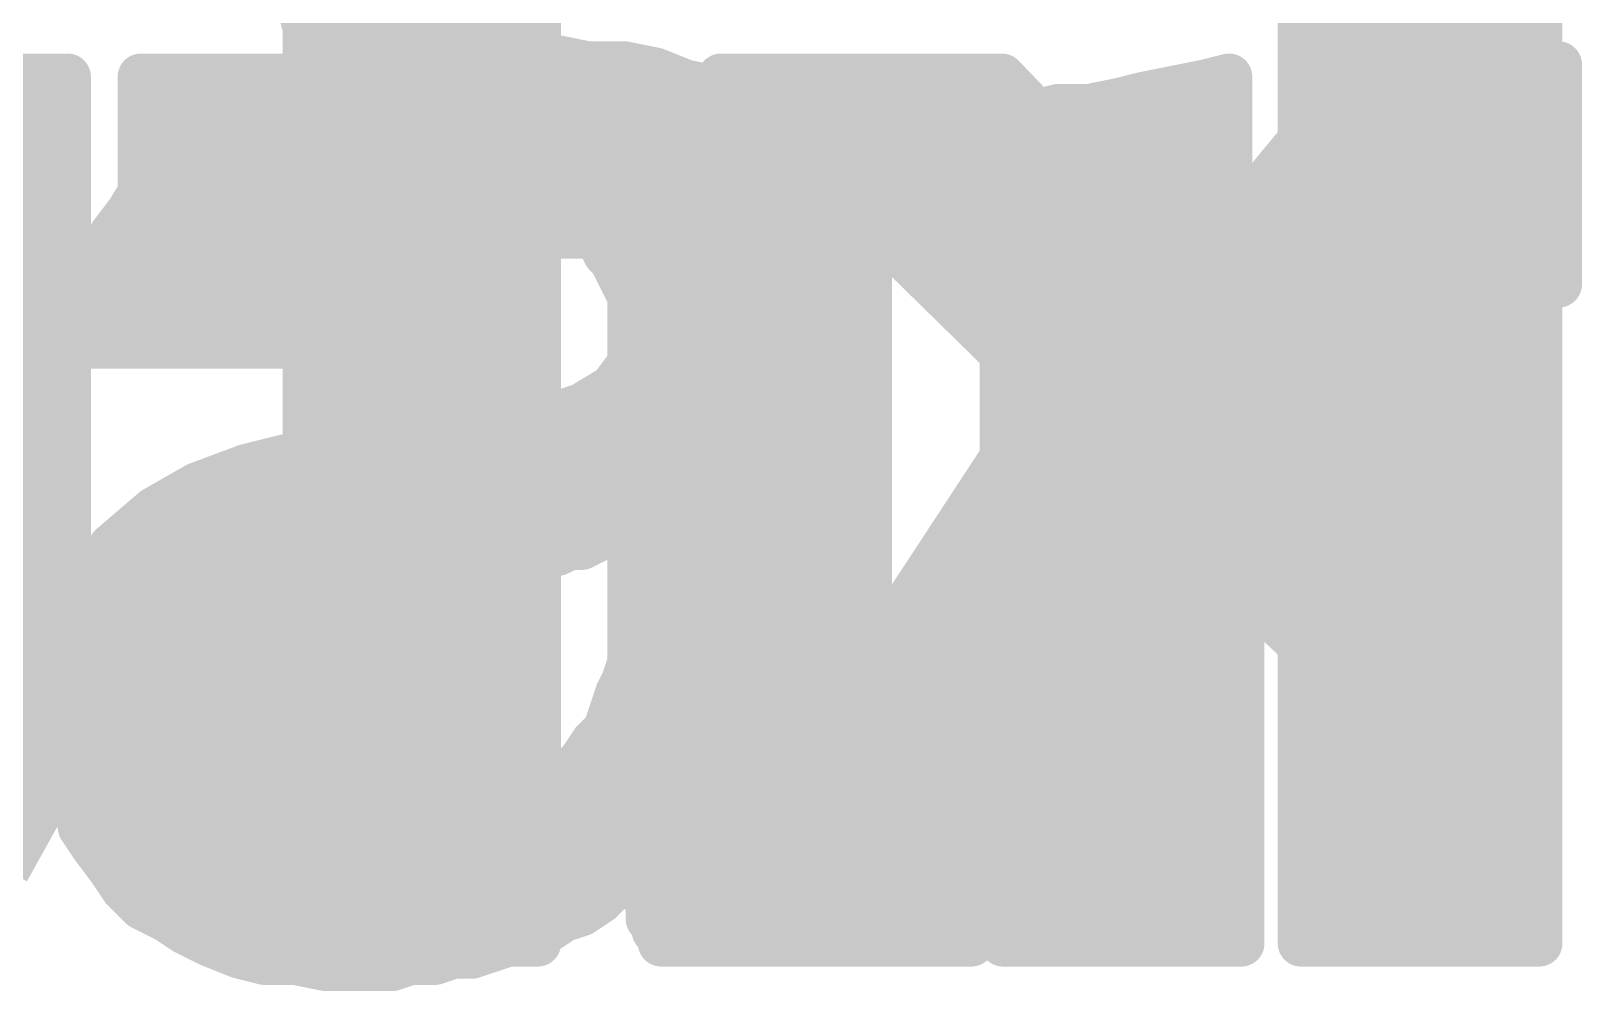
# Model space of a CAD drawing. Extents: x -29 to 78, y -12 to 55.
# Drawn here: x 15.219 to 17.759, y 17.118 to 18.691 of the extents above; entities that cross this region are included whole.
import ezdxf

# ---------------------------------------------------------------- set-up
doc = ezdxf.new("R2010")
doc.units = 0
doc.layers.add('21', color=41, linetype='CONTINUOUS')
doc.layers.add('22', color=40, linetype='CONTINUOUS')

msp = doc.modelspace()

# ---------------------------------------------------------------- linework, layer by layer
at = {"layer": '21', "const_width": 0.0762}
for points in [[(15.741, 18.626), (15.801, 18.636)], [(15.801, 18.636), (15.851, 18.646)], [(15.851, 18.646), (16.081, 18.646)], [(16.081, 18.646), (16.131, 18.636)], [(16.131, 18.636), (16.191, 18.636)], [(16.191, 18.636), (16.241, 18.626)], [(17.491, 18.626), (17.561, 18.646)], [(17.561, 18.646), (17.701, 18.646)], [(17.701, 18.646), (17.711, 18.636)], [(17.711, 18.636), (17.721, 18.636)], [(17.721, 18.636), (17.721, 18.276)], [(15.681, 18.606), (15.741, 18.626)], [(16.241, 18.626), (16.291, 18.606)], [(17.141, 18.606), (17.181, 18.616)], [(17.181, 18.616), (17.181, 18.346)], [(17.431, 18.606), (17.491, 18.626)], [(15.581, 18.576), (15.631, 18.596)], [(15.623, 18.5928), (16.349, 18.5928)], [(15.631, 18.596), (15.681, 18.606)], [(16.291, 18.606), (16.341, 18.596)], [(16.341, 18.596), (16.391, 18.576)], [(17.001, 18.576), (17.041, 18.586)], [(17.041, 18.586), (17.141, 18.606)], [(17.075, 18.5928), (17.181, 18.5928)], [(17.361, 18.566), (17.431, 18.606)], [(17.4079, 18.5928), (17.721, 18.5928)], [(15.481, 18.516), (15.581, 18.576)], [(16.391, 18.576), (16.511, 18.486)], [(16.811, 18.546), (16.861, 18.556)], [(16.861, 18.556), (16.901, 18.566)], [(16.901, 18.566), (16.951, 18.566)], [(16.951, 18.566), (17.001, 18.576)], [(17.311, 18.526), (17.361, 18.566)], [(16.811, 17.196), (16.811, 18.546)], [(15.441, 18.486), (15.481, 18.516)], [(15.482, 18.5166), (16.4702, 18.5166)], [(16.811, 18.5166), (17.181, 18.5166)], [(17.261, 18.466), (17.311, 18.526)], [(17.3032, 18.5166), (17.721, 18.5166)], [(15.411, 18.446), (15.441, 18.486)], [(16.511, 18.486), (16.541, 18.446)], [(17.221, 18.416), (17.261, 18.466)], [(15.381, 18.396), (15.411, 18.446)], [(15.4076, 18.4404), (16.5438, 18.4404)], [(16.541, 18.446), (16.561, 18.406)], [(16.811, 18.4404), (17.181, 18.4404)], [(17.2405, 18.4404), (17.721, 18.4404)], [(16.561, 18.406), (16.581, 18.356)], [(17.181, 18.346), (17.221, 18.416)], [(15.351, 18.356), (15.381, 18.396)], [(15.871, 18.386), (15.771, 18.336)], [(16.051, 18.386), (15.871, 18.386)], [(16.071, 18.376), (16.051, 18.386)], [(15.331, 18.296), (15.351, 18.356)], [(15.3572, 18.3642), (15.8274, 18.3642)], [(16.091, 18.376), (16.071, 18.376)], [(16.151, 18.346), (16.091, 18.376)], [(16.1146, 18.3642), (16.5777, 18.3642)], [(16.581, 18.356), (16.591, 18.306)], [(16.811, 18.3642), (17.181, 18.3642)], [(17.1914, 18.3642), (17.721, 18.3642)], [(15.771, 18.336), (15.731, 18.296)], [(16.161, 18.326), (16.151, 18.346)], [(16.171, 18.316), (16.161, 18.326)], [(16.201, 18.256), (16.171, 18.316)], [(16.591, 18.306), (16.591, 17.436)], [(15.311, 18.176), (15.331, 18.296)], [(15.3297, 18.288), (15.727, 18.288)], [(15.731, 18.296), (15.721, 18.276)], [(16.185, 18.288), (16.591, 18.288)], [(16.811, 18.288), (17.721, 18.288)], [(17.581, 18.286), (17.481, 18.276)], [(17.691, 18.286), (17.581, 18.286)], [(17.711, 18.276), (17.691, 18.286)], [(15.721, 18.276), (15.711, 18.246)], [(16.201, 18.146), (16.201, 18.256)], [(17.401, 18.256), (17.331, 18.216)], [(17.481, 18.276), (17.401, 18.256)], [(17.721, 18.276), (17.711, 18.276)], [(15.711, 18.246), (15.701, 18.226)], [(15.701, 18.226), (15.701, 18.176)], [(15.317, 18.2118), (15.701, 18.2118)], [(16.201, 18.2118), (16.591, 18.2118)], [(16.811, 18.2118), (17.3275, 18.2118)], [(17.331, 18.216), (17.281, 18.156)], [(15.701, 18.176), (15.311, 18.176)], [(17.281, 18.156), (17.241, 18.086)], [(16.171, 18.106), (16.201, 18.146)], [(16.1932, 18.1356), (16.591, 18.1356)], [(16.811, 18.1356), (17.2693, 18.1356)], [(16.121, 18.076), (16.171, 18.106)], [(16.061, 18.056), (16.121, 18.076)], [(17.241, 18.086), (17.221, 18.016)], [(15.991, 18.036), (16.061, 18.056)], [(16.0712, 18.0594), (16.591, 18.0594)], [(16.811, 18.0594), (17.2334, 18.0594)], [(15.741, 18.006), (15.921, 18.026)], [(15.921, 18.026), (15.991, 18.036)], [(15.991, 18.036), (16.041, 17.836)], [(16.041, 17.836), (15.991, 18.036)], [(15.651, 17.996), (15.741, 18.006)], [(15.821, 17.796), (15.741, 18.006)], [(15.741, 18.006), (15.821, 17.796)], [(17.221, 18.016), (17.201, 17.926)], [(15.491, 17.946), (15.571, 17.976)], [(15.571, 17.976), (15.651, 17.996)], [(15.5998, 17.9832), (15.7497, 17.9832)], [(15.7497, 17.9832), (16.0042, 17.9832)], [(16.0042, 17.9832), (16.591, 17.9832)], [(16.811, 17.9832), (17.2137, 17.9832)], [(15.421, 17.906), (15.491, 17.946)], [(17.201, 17.926), (17.201, 17.196)], [(15.351, 17.846), (15.421, 17.906)], [(15.4228, 17.907), (15.7787, 17.907)], [(15.7787, 17.907), (16.0233, 17.907)], [(16.0233, 17.907), (16.591, 17.907)], [(16.811, 17.907), (17.201, 17.907)], [(16.201, 17.886), (16.181, 17.866)], [(16.201, 17.656), (16.201, 17.886)], [(15.311, 17.776), (15.351, 17.846)], [(16.101, 17.846), (16.081, 17.836)], [(16.121, 17.846), (16.101, 17.846)], [(16.161, 17.866), (16.121, 17.846)], [(16.181, 17.866), (16.161, 17.866)], [(15.3423, 17.8308), (15.8077, 17.8308)], [(15.8077, 17.8308), (16.0306, 17.8308)], [(16.001, 17.826), (15.971, 17.816)], [(16.021, 17.826), (16.001, 17.826)], [(16.041, 17.836), (16.021, 17.826)], [(16.081, 17.836), (16.041, 17.836)], [(16.201, 17.8308), (16.591, 17.8308)], [(16.811, 17.8308), (17.201, 17.8308)], [(15.821, 17.796), (15.791, 17.786)], [(15.841, 17.796), (15.821, 17.796)], [(15.861, 17.806), (15.841, 17.796)], [(15.901, 17.806), (15.861, 17.806)], [(15.931, 17.816), (15.901, 17.806)], [(15.971, 17.816), (15.931, 17.816)], [(15.281, 17.686), (15.311, 17.776)], [(15.771, 17.776), (15.761, 17.766)], [(15.791, 17.786), (15.771, 17.776)], [(15.3039, 17.7546), (15.7382, 17.7546)], [(15.721, 17.746), (15.711, 17.736)], [(15.761, 17.766), (15.721, 17.746)], [(16.201, 17.7546), (16.591, 17.7546)], [(16.811, 17.7546), (17.201, 17.7546)], [(15.691, 17.726), (15.661, 17.666)], [(15.711, 17.736), (15.691, 17.726)], [(15.261, 17.576), (15.281, 17.686)], [(15.2796, 17.6784), (15.6672, 17.6784)], [(16.201, 17.6784), (16.591, 17.6784)], [(16.811, 17.6784), (17.201, 17.6784)], [(15.661, 17.646), (15.651, 17.626)], [(15.661, 17.666), (15.661, 17.646)], [(16.191, 17.626), (16.201, 17.656)], [(15.651, 17.626), (15.651, 17.576)], [(16.181, 17.606), (16.191, 17.626)], [(15.2658, 17.6022), (15.651, 17.6022)], [(16.161, 17.546), (16.181, 17.606)], [(16.1797, 17.6022), (16.591, 17.6022)], [(16.811, 17.6022), (17.201, 17.6022)], [(15.271, 17.526), (15.261, 17.576)], [(15.651, 17.576), (15.661, 17.546)], [(15.661, 17.546), (15.661, 17.526)], [(16.141, 17.526), (16.161, 17.546)], [(15.271, 17.476), (15.271, 17.526)], [(15.271, 17.526), (15.661, 17.526)], [(15.661, 17.526), (15.671, 17.506)], [(16.121, 17.496), (16.141, 17.526)], [(16.141, 17.526), (16.591, 17.526)], [(16.811, 17.526), (17.201, 17.526)], [(15.671, 17.506), (15.681, 17.496)], [(15.681, 17.496), (15.691, 17.476)], [(16.101, 17.476), (16.121, 17.496)], [(15.291, 17.436), (15.271, 17.476)], [(15.691, 17.476), (15.711, 17.466)], [(15.711, 17.466), (15.721, 17.456)], [(16.071, 17.456), (16.101, 17.476)], [(15.2841, 17.4498), (15.7334, 17.4498)], [(15.721, 17.456), (15.761, 17.436)], [(15.991, 17.426), (16.031, 17.446)], [(16.031, 17.446), (16.071, 17.456)], [(16.0462, 17.4498), (16.591, 17.4498)], [(16.811, 17.4498), (17.201, 17.4498)], [(15.301, 17.386), (15.291, 17.436)], [(15.761, 17.436), (15.781, 17.436)], [(15.781, 17.436), (15.801, 17.426)], [(15.801, 17.426), (15.821, 17.426)], [(15.821, 17.426), (15.841, 17.416)], [(15.841, 17.416), (15.891, 17.416)], [(15.891, 17.416), (15.941, 17.426)], [(15.941, 17.426), (15.991, 17.426)], [(16.591, 17.436), (16.601, 17.416)], [(16.601, 17.416), (16.601, 17.326)], [(15.321, 17.356), (15.301, 17.386)], [(15.3093, 17.3736), (16.601, 17.3736)], [(16.811, 17.3736), (17.201, 17.3736)], [(15.351, 17.316), (15.321, 17.356)], [(15.371, 17.286), (15.351, 17.316)], [(16.221, 17.336), (16.201, 17.306)], [(16.221, 17.276), (16.221, 17.336)], [(16.601, 17.326), (16.611, 17.306)], [(15.3634, 17.2974), (16.1881, 17.2974)], [(15.401, 17.256), (15.371, 17.286)], [(16.171, 17.286), (16.151, 17.266)], [(16.201, 17.306), (16.171, 17.286)], [(16.221, 17.2974), (16.611, 17.2974)], [(16.611, 17.306), (16.611, 17.286)], [(16.611, 17.286), (16.621, 17.266)], [(16.811, 17.2974), (17.201, 17.2974)], [(16.151, 17.266), (16.121, 17.246)], [(16.231, 17.266), (16.221, 17.276)], [(16.231, 17.236), (16.231, 17.266)], [(16.621, 17.266), (16.621, 17.236)], [(15.441, 17.236), (15.401, 17.256)], [(15.471, 17.216), (15.441, 17.236)], [(16.091, 17.236), (16.061, 17.216)], [(16.121, 17.246), (16.091, 17.236)], [(16.241, 17.226), (16.231, 17.236)], [(16.621, 17.236), (16.631, 17.216)], [(15.4632, 17.2212), (16.0688, 17.2212)], [(15.511, 17.196), (15.471, 17.216)], [(16.061, 17.216), (15.941, 17.176)], [(16.241, 17.216), (16.241, 17.226)], [(16.241, 17.2212), (16.6284, 17.2212)], [(16.251, 17.206), (16.241, 17.216)], [(16.631, 17.216), (16.641, 17.206)], [(16.811, 17.2212), (17.201, 17.2212)], [(15.561, 17.176), (15.511, 17.196)], [(16.251, 17.196), (16.251, 17.206)], [(16.641, 17.196), (16.251, 17.196)], [(16.641, 17.206), (16.641, 17.196)], [(17.201, 17.196), (16.811, 17.196)], [(15.601, 17.166), (15.561, 17.176)], [(15.651, 17.166), (15.601, 17.166)], [(15.701, 17.156), (15.651, 17.166)], [(15.841, 17.166), (15.811, 17.156)], [(15.881, 17.166), (15.841, 17.166)], [(15.911, 17.176), (15.881, 17.166)], [(15.941, 17.176), (15.911, 17.176)], [(15.811, 17.156), (15.701, 17.156)]]:
    msp.add_lwpolyline(points, dxfattribs=at)
at = {"layer": '21', "const_width": 0.0381}
for points in [[(15.7973, 18.6547, 1), (15.8047, 18.6173)], [(15.8041, 18.6172, 1), (15.7979, 18.6548)], [(15.851, 18.6651, 1), (15.851, 18.627)], [(15.8547, 18.6273, 1), (15.8473, 18.6647)], [(16.0847, 18.6647, 1), (16.0773, 18.6273)], [(16.081, 18.627, 1), (16.081, 18.6651)], [(16.131, 18.655, 1), (16.131, 18.6169)], [(16.1273, 18.6173, 1), (16.1347, 18.6547)], [(16.1947, 18.6547, 1), (16.1873, 18.6173)], [(16.191, 18.6169, 1), (16.191, 18.655)], [(17.561, 18.6651, 1), (17.561, 18.627)], [(17.5662, 18.6277, 1), (17.5558, 18.6643)], [(17.7145, 18.6595, 1), (17.6875, 18.6325)], [(17.711, 18.655, 1), (17.711, 18.6169)], [(17.701, 18.627, 1), (17.701, 18.6651)], [(17.7401, 18.636, 1), (17.702, 18.636)], [(17.721, 18.6169, 1), (17.721, 18.655)], [(15.7379, 18.6448, 1), (15.7441, 18.6072)], [(15.747, 18.6079, 1), (15.735, 18.6441)], [(16.2481, 18.6437, 1), (16.2339, 18.6083)], [(16.2373, 18.6073, 1), (16.2447, 18.6447)], [(17.2001, 18.616, 1), (17.162, 18.616)], [(17.1856, 18.5975, 1), (17.1764, 18.6345)], [(17.4858, 18.6443, 1), (17.4962, 18.6077)], [(17.497, 18.6079, 1), (17.485, 18.6441)], [(17.6975, 18.6225, 1), (17.7245, 18.6495)], [(15.623, 18.6119, 1), (15.623, 18.5738)], [(15.6273, 18.6147, 1), (15.6347, 18.5773)], [(15.6381, 18.5783, 1), (15.6239, 18.6137)], [(15.675, 18.6241, 1), (15.687, 18.5879)], [(15.6847, 18.5873, 1), (15.6773, 18.6247)], [(16.2947, 18.6247, 1), (16.2873, 18.5873)], [(16.2839, 18.5883, 1), (16.2981, 18.6237)], [(16.3481, 18.6137, 1), (16.3339, 18.5783)], [(16.3373, 18.5773, 1), (16.3447, 18.6147)], [(16.349, 18.5738, 1), (16.349, 18.6119)], [(17.0373, 18.6047, 1), (17.0447, 18.5673)], [(17.0456, 18.5675, 1), (17.0364, 18.6045)], [(17.075, 18.6119, 1), (17.075, 18.5738)], [(17.1364, 18.6245, 1), (17.1456, 18.5875)], [(17.1447, 18.5873, 1), (17.1373, 18.6247)], [(17.181, 18.5738, 1), (17.181, 18.6119)], [(17.4079, 18.6119, 1), (17.4079, 18.5738)], [(17.425, 18.6241, 1), (17.437, 18.5879)], [(17.4405, 18.5895, 1), (17.4215, 18.6225)], [(17.721, 18.5738, 1), (17.721, 18.6119)], [(15.5739, 18.5937, 1), (15.5881, 18.5583)], [(15.5908, 18.5597, 1), (15.5712, 18.5923)], [(16.4024, 18.5912, 1), (16.3796, 18.5608)], [(16.3839, 18.5583, 1), (16.3981, 18.5937)], [(16.8647, 18.5373, 1), (16.8573, 18.5747)], [(16.901, 18.5851, 1), (16.901, 18.547)], [(16.9056, 18.5475, 1), (16.8964, 18.5845)], [(16.9473, 18.5847, 1), (16.9547, 18.5473)], [(16.951, 18.547, 1), (16.951, 18.5851)], [(16.9964, 18.5945, 1), (17.0056, 18.5575)], [(17.0047, 18.5573, 1), (16.9973, 18.5947)], [(17.3515, 18.5825, 1), (17.3705, 18.5495)], [(17.3729, 18.5511, 1), (17.3491, 18.5809)], [(16.83, 18.546, 1), (16.7919, 18.546)], [(16.8073, 18.5647, 1), (16.8147, 18.5273)], [(16.8564, 18.5745, 1), (16.8656, 18.5375)], [(15.4712, 18.5323, 1), (15.4908, 18.4997)], [(15.482, 18.5357, 1), (15.482, 18.4976)], [(15.4924, 18.5008, 1), (15.4696, 18.5312)], [(16.4702, 18.4976, 1), (16.4702, 18.5357)], [(16.811, 18.5357, 1), (16.811, 18.4976)], [(17.181, 18.4976, 1), (17.181, 18.5357)], [(17.3032, 18.5357, 1), (17.3032, 18.4976)], [(17.2991, 18.5409, 1), (17.3229, 18.5111)], [(17.3256, 18.5138, 1), (17.2964, 18.5382)], [(17.721, 18.4976, 1), (17.721, 18.5357)], [(15.4296, 18.5012, 1), (15.4524, 18.4708)], [(15.4562, 18.4746, 1), (15.4258, 18.4974)], [(16.5262, 18.4974, 1), (16.4958, 18.4746)], [(16.4996, 18.4708, 1), (16.5224, 18.5012)], [(17.2464, 18.4782, 1), (17.2756, 18.4538)], [(17.2759, 18.4541, 1), (17.2461, 18.4779)], [(15.4076, 18.4595, 1), (15.4076, 18.4214)], [(15.3958, 18.4574, 1), (15.4262, 18.4346)], [(15.4273, 18.4362, 1), (15.3947, 18.4558)], [(16.558, 18.4545, 1), (16.524, 18.4375)], [(16.5258, 18.4346, 1), (16.5562, 18.4574)], [(16.5438, 18.4214, 1), (16.5438, 18.4595)], [(16.811, 18.4595, 1), (16.811, 18.4214)], [(17.181, 18.4214, 1), (17.181, 18.4595)], [(17.2405, 18.4595, 1), (17.2405, 18.4214)], [(17.721, 18.4214, 1), (17.721, 18.4595)], [(16.5787, 18.4131, 1), (16.5433, 18.3989)], [(17.2061, 18.4279, 1), (17.2359, 18.4041)], [(17.2375, 18.4065, 1), (17.2045, 18.4255)], [(15.3647, 18.4058, 1), (15.3973, 18.3862)], [(15.3962, 18.3846, 1), (15.3658, 18.4074)], [(15.871, 18.405, 1), (15.871, 18.3669)], [(15.8795, 18.369, 1), (15.8625, 18.403)], [(16.0595, 18.403, 1), (16.0425, 18.369)], [(16.051, 18.3669, 1), (16.051, 18.405)], [(16.544, 18.3975, 1), (16.578, 18.4145)], [(15.3691, 18.35, 1), (15.3329, 18.362)], [(15.3572, 18.3833, 1), (15.3572, 18.3452)], [(15.8274, 18.3452, 1), (15.8274, 18.3833)], [(16.071, 18.3951, 1), (16.071, 18.357)], [(16.0625, 18.359, 1), (16.0795, 18.393)], [(16.0995, 18.393, 1), (16.0825, 18.359)], [(16.091, 18.357, 1), (16.091, 18.3951)], [(16.1146, 18.3833, 1), (16.1146, 18.3452)], [(16.5997, 18.3597, 1), (16.5623, 18.3523)], [(16.5777, 18.3452, 1), (16.5777, 18.3833)], [(16.811, 18.3833, 1), (16.811, 18.3452)], [(17.1914, 18.3833, 1), (17.1914, 18.3452)], [(17.181, 18.3452, 1), (17.181, 18.3833)], [(17.721, 18.3452, 1), (17.721, 18.3833)], [(15.3358, 18.3674, 1), (15.3662, 18.3446)], [(15.7625, 18.353, 1), (15.7795, 18.319)], [(15.7845, 18.3225, 1), (15.7575, 18.3495)], [(16.168, 18.3545, 1), (16.134, 18.3375)], [(16.1425, 18.329, 1), (16.1595, 18.363)], [(16.5633, 18.3489, 1), (16.5987, 18.3631)], [(17.1645, 18.3555, 1), (17.1975, 18.3365)], [(16.1745, 18.3395, 1), (16.1475, 18.3125)], [(16.144, 18.3175, 1), (16.178, 18.3345)], [(16.188, 18.3245, 1), (16.154, 18.3075)], [(16.1575, 18.3025, 1), (16.1845, 18.3295)], [(16.6101, 18.306, 1), (16.572, 18.306)], [(17.162, 18.346, 1), (17.2001, 18.346)], [(15.3297, 18.3071, 1), (15.3297, 18.269)], [(15.3129, 18.302, 1), (15.3491, 18.29)], [(15.3498, 18.2929, 1), (15.3122, 18.2991)], [(15.7175, 18.3095, 1), (15.7445, 18.2825)], [(15.748, 18.2875, 1), (15.714, 18.3045)], [(15.727, 18.269, 1), (15.727, 18.3071)], [(16.185, 18.3071, 1), (16.185, 18.269)], [(16.5723, 18.3023, 1), (16.6097, 18.3097)], [(16.591, 18.269, 1), (16.591, 18.3071)], [(16.811, 18.3071, 1), (16.811, 18.269)], [(17.581, 18.3051, 1), (17.581, 18.267)], [(17.5829, 18.267, 1), (17.5791, 18.305)], [(17.6995, 18.303, 1), (17.6825, 18.269)], [(17.691, 18.267, 1), (17.691, 18.3051)], [(17.721, 18.269, 1), (17.721, 18.3071)], [(15.704, 18.2845, 1), (15.738, 18.2675)], [(15.7391, 18.27, 1), (15.7029, 18.282)], [(16.2201, 18.256, 1), (16.182, 18.256)], [(17.3964, 18.2745, 1), (17.4056, 18.2375)], [(17.4105, 18.2395, 1), (17.3915, 18.2725)], [(17.4791, 18.295, 1), (17.4829, 18.257)], [(17.4856, 18.2575, 1), (17.4764, 18.2945)], [(17.711, 18.295, 1), (17.711, 18.2569)], [(17.702, 18.276, 1), (17.7401, 18.276)], [(17.7025, 18.259, 1), (17.7195, 18.293)], [(17.721, 18.2569, 1), (17.721, 18.295)], [(15.7201, 18.226, 1), (15.682, 18.226)], [(15.6929, 18.252, 1), (15.7291, 18.24)], [(15.728, 18.2375, 1), (15.694, 18.2545)], [(16.184, 18.2475, 1), (16.218, 18.2645)], [(15.317, 18.2309, 1), (15.317, 18.1928)], [(15.684, 18.2345, 1), (15.718, 18.2175)], [(15.701, 18.1928, 1), (15.701, 18.2309)], [(16.201, 18.2309, 1), (16.201, 18.1928)], [(16.591, 18.1928, 1), (16.591, 18.2309)], [(16.811, 18.2309, 1), (16.811, 18.1928)], [(17.3215, 18.2325, 1), (17.3405, 18.1995)], [(17.3456, 18.2038, 1), (17.3164, 18.2282)], [(17.3275, 18.1928, 1), (17.3275, 18.2309)], [(15.311, 18.1951, 1), (15.311, 18.157)], [(15.701, 18.157, 1), (15.701, 18.1951)], [(15.2922, 18.1791, 1), (15.3298, 18.1729)], [(15.682, 18.176, 1), (15.7201, 18.176)], [(17.2975, 18.1465, 1), (17.2645, 18.1655)], [(16.1932, 18.1547, 1), (16.1932, 18.1166)], [(16.182, 18.146, 1), (16.2201, 18.146)], [(16.2162, 18.1346, 1), (16.1858, 18.1574)], [(16.591, 18.1166, 1), (16.591, 18.1547)], [(16.811, 18.1547, 1), (16.811, 18.1166)], [(17.2664, 18.1682, 1), (17.2956, 18.1438)], [(17.2693, 18.1166, 1), (17.2693, 18.1547)], [(16.1808, 18.0897, 1), (16.1612, 18.1223)], [(16.1112, 18.0923, 1), (16.1308, 18.0597)], [(16.127, 18.0579, 1), (16.115, 18.0941)], [(16.1558, 18.1174, 1), (16.1862, 18.0946)], [(17.2245, 18.0955, 1), (17.2575, 18.0765)], [(17.2593, 18.0808, 1), (17.2227, 18.0912)], [(16.055, 18.0741, 1), (16.067, 18.0379)], [(16.0712, 18.0785, 1), (16.0712, 18.0404)], [(16.0662, 18.0377, 1), (16.0558, 18.0743)], [(16.591, 18.0404, 1), (16.591, 18.0785)], [(16.811, 18.0785, 1), (16.811, 18.0404)], [(17.2334, 18.0404, 1), (17.2334, 18.0785)], [(15.9183, 18.0449, 1), (15.9237, 18.0071)], [(15.9231, 18.0071, 1), (15.9189, 18.0449)], [(16.0095, 18.0406, 1), (15.9725, 18.0314)], [(16.0095, 18.0406, 1), (15.9725, 18.0314)], [(15.9858, 18.0543, 1), (15.9962, 18.0177)], [(15.9937, 18.0171, 1), (15.9883, 18.0549)], [(15.7588, 18.0128, 1), (15.7232, 17.9992)], [(15.7588, 18.0128, 1), (15.7232, 17.9992)], [(15.7389, 18.0249, 1), (15.7431, 17.9871)], [(15.7431, 17.9871, 1), (15.7389, 18.0249)], [(17.2027, 18.0212, 1), (17.2393, 18.0108)], [(17.2396, 18.0119, 1), (17.2024, 18.0201)], [(15.5664, 17.9945, 1), (15.5756, 17.9575)], [(15.5777, 17.9582, 1), (15.5643, 17.9938)], [(15.5998, 18.0023, 1), (15.5998, 17.9642)], [(15.6489, 18.0149, 1), (15.6531, 17.9771)], [(15.6556, 17.9775, 1), (15.6464, 18.0145)], [(15.7497, 18.0023, 1), (15.7497, 17.9642)], [(15.7497, 17.9642, 1), (15.7497, 18.0023)], [(16.0042, 18.0023, 1), (16.0042, 17.9642)], [(16.0042, 17.9642, 1), (16.0042, 18.0023)], [(16.591, 17.9642, 1), (16.591, 18.0023)], [(16.811, 18.0023, 1), (16.811, 17.9642)], [(17.2137, 17.9642, 1), (17.2137, 18.0023)], [(15.4843, 17.9638, 1), (15.4977, 17.9282)], [(15.5005, 17.9295, 1), (15.4815, 17.9625)], [(17.2201, 17.926, 1), (17.182, 17.926)], [(15.4115, 17.9225, 1), (15.4305, 17.8895)], [(15.4228, 17.9261, 1), (15.4228, 17.888)], [(15.4334, 17.8915, 1), (15.4086, 17.9205)], [(15.7787, 17.9261, 1), (15.7787, 17.888)], [(15.7787, 17.888, 1), (15.7787, 17.9261)], [(16.0233, 17.9261, 1), (16.0233, 17.888)], [(16.0233, 17.888, 1), (16.0233, 17.9261)], [(16.591, 17.888, 1), (16.591, 17.9261)], [(16.811, 17.9261, 1), (16.811, 17.888)], [(17.1824, 17.9301, 1), (17.2196, 17.9219)], [(17.201, 17.888, 1), (17.201, 17.9261)], [(16.2201, 17.886, 1), (16.182, 17.886)], [(16.2145, 17.8725, 1), (16.1875, 17.8995)], [(15.3675, 17.8365, 1), (15.3345, 17.8555)], [(16.101, 17.8651, 1), (16.101, 17.827)], [(16.1095, 17.829, 1), (16.0925, 17.863)], [(16.121, 17.827, 1), (16.121, 17.8651)], [(16.161, 17.885, 1), (16.161, 17.8469)], [(16.1695, 17.849, 1), (16.1525, 17.883)], [(16.1675, 17.8795, 1), (16.1945, 17.8525)], [(16.181, 17.8469, 1), (16.181, 17.885)], [(15.3423, 17.8498, 1), (15.3423, 17.8117)], [(15.3386, 17.8605, 1), (15.3634, 17.8315)], [(15.8077, 17.8498, 1), (15.8077, 17.8117)], [(15.8077, 17.8117, 1), (15.8077, 17.8498)], [(16.001, 17.8451, 1), (16.001, 17.807)], [(16.007, 17.8079, 1), (15.995, 17.8441)], [(16.0125, 17.843, 1), (16.0295, 17.809)], [(16.021, 17.807, 1), (16.021, 17.8451)], [(16.041, 17.8551, 1), (16.041, 17.817)], [(16.0225, 17.8314, 1), (16.0595, 17.8406)], [(16.0225, 17.8314, 1), (16.0595, 17.8406)], [(16.0306, 17.8117, 1), (16.0306, 17.8498)], [(16.0495, 17.819, 1), (16.0325, 17.853)], [(16.0725, 17.853, 1), (16.0895, 17.819)], [(16.081, 17.817, 1), (16.081, 17.8551)], [(16.1125, 17.863, 1), (16.1295, 17.829)], [(16.201, 17.8498, 1), (16.201, 17.8117)], [(16.591, 17.8117, 1), (16.591, 17.8498)], [(16.811, 17.8498, 1), (16.811, 17.8117)], [(17.201, 17.8117, 1), (17.201, 17.8498)], [(15.821, 17.815, 1), (15.821, 17.7769)], [(15.827, 17.7779, 1), (15.815, 17.8141)], [(15.8325, 17.813, 1), (15.8495, 17.779)], [(15.841, 17.7769, 1), (15.841, 17.815)], [(15.861, 17.8251, 1), (15.861, 17.787)], [(15.8695, 17.789, 1), (15.8525, 17.823)], [(15.895, 17.8241, 1), (15.907, 17.7879)], [(15.901, 17.787, 1), (15.901, 17.8251)], [(15.931, 17.8351, 1), (15.931, 17.797)], [(15.937, 17.7979, 1), (15.925, 17.8341)], [(15.965, 17.8341, 1), (15.977, 17.7979)], [(15.971, 17.797, 1), (15.971, 17.8351)], [(15.3291, 17.77, 1), (15.2929, 17.782)], [(15.7625, 17.793, 1), (15.7795, 17.759)], [(15.7845, 17.7625, 1), (15.7575, 17.7895)], [(15.785, 17.8041, 1), (15.797, 17.7679)], [(15.7995, 17.769, 1), (15.7825, 17.803)], [(15.8032, 17.7892, 1), (15.8388, 17.8028)], [(15.8032, 17.7892, 1), (15.8388, 17.8028)], [(15.3039, 17.7736, 1), (15.3039, 17.7355)], [(15.2945, 17.7855, 1), (15.3275, 17.7665)], [(15.7125, 17.763, 1), (15.7295, 17.729)], [(15.7345, 17.7325, 1), (15.7075, 17.7595)], [(15.7382, 17.7355, 1), (15.7382, 17.7736)], [(15.7475, 17.7795, 1), (15.7745, 17.7525)], [(15.7695, 17.749, 1), (15.7525, 17.783)], [(16.201, 17.7736, 1), (16.201, 17.7355)], [(16.591, 17.7355, 1), (16.591, 17.7736)], [(16.811, 17.7736, 1), (16.811, 17.7355)], [(17.201, 17.7355, 1), (17.201, 17.7736)], [(15.6825, 17.743, 1), (15.6995, 17.709)], [(15.708, 17.7175, 1), (15.674, 17.7345)], [(15.6975, 17.7495, 1), (15.7245, 17.7225)], [(15.7195, 17.719, 1), (15.7025, 17.753)], [(15.2796, 17.6974, 1), (15.2796, 17.6593)], [(15.2629, 17.692, 1), (15.2991, 17.68)], [(15.2997, 17.6826, 1), (15.2623, 17.6894)], [(15.6672, 17.6593, 1), (15.6672, 17.6974)], [(16.201, 17.6974, 1), (16.201, 17.6593)], [(16.591, 17.6593, 1), (16.591, 17.6974)], [(16.811, 17.6974, 1), (16.811, 17.6593)], [(17.201, 17.6593, 1), (17.201, 17.6974)], [(15.6801, 17.666, 1), (15.642, 17.666)], [(15.644, 17.6745, 1), (15.678, 17.6575)], [(15.678, 17.6375, 1), (15.644, 17.6545)], [(16.2191, 17.65, 1), (16.1829, 17.662)], [(15.6701, 17.626, 1), (15.632, 17.626)], [(15.642, 17.646, 1), (15.6801, 17.646)], [(16.208, 17.6175, 1), (16.174, 17.6345)], [(16.182, 17.656, 1), (16.2201, 17.656)], [(15.2658, 17.6212, 1), (15.2658, 17.5831)], [(15.634, 17.6345, 1), (15.668, 17.6175)], [(15.651, 17.5831, 1), (15.651, 17.6212)], [(16.1797, 17.6212, 1), (16.1797, 17.5831)], [(16.164, 17.6145, 1), (16.198, 17.5975)], [(16.1991, 17.6, 1), (16.1629, 17.612)], [(16.1729, 17.632, 1), (16.2091, 17.62)], [(16.591, 17.5831, 1), (16.591, 17.6212)], [(16.811, 17.6212, 1), (16.811, 17.5831)], [(17.201, 17.5831, 1), (17.201, 17.6212)], [(15.2797, 17.5797, 1), (15.2423, 17.5723)], [(15.6691, 17.582, 1), (15.6329, 17.57)], [(15.2423, 17.5794, 1), (15.2797, 17.5726)], [(15.632, 17.576, 1), (15.6701, 17.576)], [(15.6801, 17.546, 1), (15.642, 17.546)], [(16.1745, 17.5325, 1), (16.1475, 17.5595)], [(15.271, 17.545, 1), (15.271, 17.5069)], [(15.2901, 17.526, 1), (15.252, 17.526)], [(15.678, 17.5345, 1), (15.644, 17.5175)], [(15.6429, 17.54, 1), (15.6791, 17.552)], [(15.661, 17.5069, 1), (15.661, 17.545)], [(16.141, 17.545, 1), (16.141, 17.5069)], [(16.1275, 17.5395, 1), (16.1545, 17.5125)], [(16.1569, 17.5154, 1), (16.1251, 17.5366)], [(16.1429, 17.552, 1), (16.1791, 17.54)], [(16.591, 17.5069, 1), (16.591, 17.545)], [(16.811, 17.545, 1), (16.811, 17.5069)], [(17.201, 17.5069, 1), (17.201, 17.545)], [(15.2523, 17.5223, 1), (15.2897, 17.5297)], [(15.642, 17.526, 1), (15.6801, 17.526)], [(15.6845, 17.5195, 1), (15.6575, 17.4925)], [(15.654, 17.4975, 1), (15.688, 17.5145)], [(15.698, 17.5045, 1), (15.664, 17.4875)], [(15.6675, 17.4825, 1), (15.6945, 17.5095)], [(16.1345, 17.4825, 1), (16.1075, 17.5095)], [(15.288, 17.4845, 1), (15.254, 17.4675)], [(15.6995, 17.493, 1), (15.6825, 17.459)], [(15.674, 17.4675, 1), (15.708, 17.4845)], [(15.7245, 17.4795, 1), (15.6975, 17.4525)], [(15.7025, 17.449, 1), (15.7195, 17.483)], [(16.0875, 17.4895, 1), (16.1145, 17.4625)], [(16.1116, 17.4601, 1), (16.0904, 17.4919)], [(16.1051, 17.5066, 1), (16.1369, 17.4854)], [(15.252, 17.476, 1), (15.2901, 17.476)], [(15.2841, 17.4688, 1), (15.2841, 17.4307)], [(15.7295, 17.473, 1), (15.7125, 17.439)], [(15.7075, 17.4425, 1), (15.7345, 17.4695)], [(15.7334, 17.4307, 1), (15.7334, 17.4688)], [(16.0264, 17.4645, 1), (16.0356, 17.4275)], [(16.0395, 17.429, 1), (16.0225, 17.463)], [(16.0462, 17.4688, 1), (16.0462, 17.4307)], [(16.0604, 17.4719, 1), (16.0816, 17.4401)], [(16.0756, 17.4375, 1), (16.0664, 17.4745)], [(16.591, 17.4307, 1), (16.591, 17.4688)], [(16.811, 17.4688, 1), (16.811, 17.4307)], [(17.201, 17.4307, 1), (17.201, 17.4688)], [(15.3097, 17.4397, 1), (15.2723, 17.4323)], [(15.274, 17.4275, 1), (15.308, 17.4445)], [(15.761, 17.455, 1), (15.761, 17.4169)], [(15.7525, 17.419, 1), (15.7695, 17.453)], [(15.7895, 17.453, 1), (15.7725, 17.419)], [(15.781, 17.4169, 1), (15.781, 17.455)], [(15.801, 17.4451, 1), (15.801, 17.407)], [(15.7925, 17.409, 1), (15.8095, 17.443)], [(15.8295, 17.443, 1), (15.8125, 17.409)], [(15.821, 17.407, 1), (15.821, 17.4451)], [(15.841, 17.4351, 1), (15.841, 17.397)], [(15.8325, 17.399, 1), (15.8495, 17.433)], [(15.8873, 17.4347, 1), (15.8947, 17.3973)], [(15.891, 17.397, 1), (15.891, 17.4351)], [(15.941, 17.4451, 1), (15.941, 17.407)], [(15.9447, 17.4073, 1), (15.9373, 17.4447)], [(15.9825, 17.443, 1), (15.9995, 17.409)], [(15.991, 17.407, 1), (15.991, 17.4451)], [(16.608, 17.4445, 1), (16.574, 17.4275)], [(16.572, 17.436, 1), (16.6101, 17.436)], [(16.62, 17.416, 1), (16.5819, 17.416)], [(16.584, 17.4075, 1), (16.618, 17.4245)], [(15.3169, 17.3966, 1), (15.2851, 17.3754)], [(15.2823, 17.3823, 1), (15.3197, 17.3897)], [(15.3093, 17.3926, 1), (15.3093, 17.3545)], [(16.601, 17.3545, 1), (16.601, 17.3926)], [(16.811, 17.3926, 1), (16.811, 17.3545)], [(17.201, 17.3545, 1), (17.201, 17.3926)], [(15.3362, 17.3674, 1), (15.3058, 17.3446)], [(15.3051, 17.3454, 1), (15.3369, 17.3666)], [(15.3669, 17.3266, 1), (15.3351, 17.3054)], [(16.2401, 17.336, 1), (16.202, 17.336)], [(16.2369, 17.3254, 1), (16.2051, 17.3466)], [(16.618, 17.3345, 1), (16.584, 17.3175)], [(15.3358, 17.3046, 1), (15.3662, 17.3274)], [(15.3634, 17.3164, 1), (15.3634, 17.2783)], [(15.3845, 17.2995, 1), (15.3575, 17.2725)], [(16.1845, 17.2725, 1), (16.1575, 17.2995)], [(16.1851, 17.3166, 1), (16.2169, 17.2954)], [(16.1881, 17.2783, 1), (16.1881, 17.3164)], [(16.2116, 17.2901, 1), (16.1904, 17.3219)], [(16.221, 17.3164, 1), (16.221, 17.2783)], [(16.5819, 17.326, 1), (16.62, 17.326)], [(16.6301, 17.306, 1), (16.592, 17.306)], [(16.628, 17.2945, 1), (16.594, 17.2775)], [(16.594, 17.2975, 1), (16.628, 17.3145)], [(16.611, 17.2783, 1), (16.611, 17.3164)], [(16.811, 17.3164, 1), (16.811, 17.2783)], [(17.201, 17.2783, 1), (17.201, 17.3164)], [(15.3551, 17.2754, 1), (15.3869, 17.2966)], [(16.1375, 17.2795, 1), (16.1645, 17.2525)], [(16.1616, 17.2501, 1), (16.1404, 17.2819)], [(16.1604, 17.3019, 1), (16.1816, 17.2701)], [(16.2345, 17.2895, 1), (16.2075, 17.2625)], [(16.2501, 17.266, 1), (16.212, 17.266)], [(16.2175, 17.2525, 1), (16.2445, 17.2795)], [(16.592, 17.286, 1), (16.6301, 17.286)], [(16.6401, 17.266, 1), (16.602, 17.266)], [(15.4095, 17.273, 1), (15.3925, 17.239)], [(15.3875, 17.2425, 1), (15.4145, 17.2695)], [(15.4516, 17.2519, 1), (15.4304, 17.2201)], [(16.085, 17.2541, 1), (16.097, 17.2179)], [(16.1016, 17.2201, 1), (16.0804, 17.2519)], [(16.1104, 17.2619, 1), (16.1316, 17.2301)], [(16.127, 17.2279, 1), (16.115, 17.2641)], [(16.202, 17.276, 1), (16.2401, 17.276)], [(16.2445, 17.2495, 1), (16.2175, 17.2225)], [(16.638, 17.2445, 1), (16.604, 17.2275)], [(16.604, 17.2575, 1), (16.638, 17.2745)], [(15.4325, 17.219, 1), (15.4495, 17.253)], [(15.4632, 17.2402, 1), (15.4632, 17.2021)], [(15.4795, 17.233, 1), (15.4625, 17.199)], [(15.4604, 17.2001, 1), (15.4816, 17.2319)], [(16.0504, 17.2319, 1), (16.0716, 17.2001)], [(16.067, 17.1979, 1), (16.055, 17.2341)], [(16.0688, 17.2021, 1), (16.0688, 17.2402)], [(16.212, 17.236, 1), (16.2501, 17.236)], [(16.26, 17.226, 1), (16.2219, 17.226)], [(16.241, 17.2402, 1), (16.241, 17.2021)], [(16.2545, 17.2295, 1), (16.2275, 17.2025)], [(16.2275, 17.2125, 1), (16.2545, 17.2395)], [(16.602, 17.236, 1), (16.6401, 17.236)], [(16.6445, 17.2295, 1), (16.6175, 17.2025)], [(16.6284, 17.2021, 1), (16.6284, 17.2402)], [(16.811, 17.2402, 1), (16.811, 17.2021)], [(17.201, 17.2021, 1), (17.201, 17.2402)], [(15.5181, 17.2137, 1), (15.5039, 17.1783)], [(15.5025, 17.179, 1), (15.5195, 17.213)], [(16.2219, 17.216, 1), (16.26, 17.216)], [(16.2701, 17.206, 1), (16.232, 17.206)], [(16.251, 17.2151, 1), (16.251, 17.177)], [(16.2375, 17.1925, 1), (16.2645, 17.2195)], [(16.614, 17.2075, 1), (16.648, 17.2245)], [(16.6601, 17.206, 1), (16.622, 17.206)], [(16.6275, 17.1925, 1), (16.6545, 17.2195)], [(16.641, 17.177, 1), (16.641, 17.2151)], [(16.811, 17.2151, 1), (16.811, 17.177)], [(17.201, 17.177, 1), (17.201, 17.2151)], [(15.5656, 17.1945, 1), (15.5564, 17.1575)], [(15.5539, 17.1583, 1), (15.5681, 17.1937)], [(15.601, 17.1851, 1), (15.601, 17.147)], [(15.5964, 17.1475, 1), (15.6056, 17.1845)], [(15.6547, 17.1847, 1), (15.6473, 17.1473)], [(15.651, 17.147, 1), (15.651, 17.1851)], [(15.841, 17.1851, 1), (15.841, 17.147)], [(15.847, 17.1479, 1), (15.835, 17.1841)], [(15.875, 17.1841, 1), (15.887, 17.1479)], [(15.881, 17.147, 1), (15.881, 17.1851)], [(15.911, 17.1951, 1), (15.911, 17.157)], [(15.917, 17.1579, 1), (15.905, 17.1941)], [(15.935, 17.1941, 1), (15.947, 17.1579)], [(15.941, 17.157, 1), (15.941, 17.1951)], [(16.232, 17.196, 1), (16.2701, 17.196)], [(16.622, 17.196, 1), (16.6601, 17.196)], [(16.7919, 17.196, 1), (16.83, 17.196)], [(17.182, 17.196, 1), (17.2201, 17.196)], [(15.701, 17.1751, 1), (15.701, 17.137)], [(15.6973, 17.1373, 1), (15.7047, 17.1747)], [(15.805, 17.1741, 1), (15.817, 17.1379)], [(15.811, 17.137, 1), (15.811, 17.1751)]]:
    msp.add_lwpolyline(points, format="xyb", dxfattribs=at)
at = {"layer": '22', "const_width": 0.0762}
for points in [[(17.299, 19.146), (17.299, 18.106)], [(17.689, 17.196), (17.689, 18.936)], [(16.049, 18.616), (16.049, 18.816)], [(15.659, 18.736), (15.669, 18.696)], [(15.669, 18.696), (15.669, 18.616)], [(15.669, 18.669), (16.049, 18.669)], [(17.299, 18.669), (17.689, 18.669)], [(15.279, 18.616), (14.899, 18.616)], [(15.279, 17.616), (15.279, 18.616)], [(15.669, 18.616), (15.399, 18.616)], [(15.399, 18.616), (15.399, 18.356)], [(16.169, 18.616), (16.049, 18.616)], [(16.199, 18.576), (16.169, 18.616)], [(16.809, 18.616), (16.349, 18.616)], [(16.349, 18.616), (16.879, 18.096)], [(17.299, 18.106), (16.809, 18.616)], [(14.899, 18.5928), (15.279, 18.5928)], [(15.399, 18.5928), (16.1864, 18.5928)], [(16.3726, 18.5928), (16.8313, 18.5928)], [(17.299, 18.5928), (17.689, 18.5928)], [(16.239, 18.546), (16.199, 18.576)], [(16.399, 18.386), (16.239, 18.546)], [(14.899, 18.5166), (15.279, 18.5166)], [(15.399, 18.5166), (16.2684, 18.5166)], [(16.4503, 18.5166), (16.9045, 18.5166)], [(17.299, 18.5166), (17.689, 18.5166)], [(14.899, 18.4404), (15.279, 18.4404)], [(15.399, 18.4404), (16.3446, 18.4404)], [(16.528, 18.4404), (16.9777, 18.4404)], [(17.299, 18.4404), (17.689, 18.4404)], [(16.439, 18.356), (16.399, 18.386)], [(14.899, 18.3642), (15.279, 18.3642)], [(15.399, 18.3642), (16.4281, 18.3642)], [(15.399, 18.356), (15.669, 18.356)], [(15.669, 18.356), (15.669, 17.196)], [(16.049, 18.356), (16.439, 18.356)], [(16.049, 17.196), (16.049, 18.356)], [(16.6056, 18.3642), (17.0509, 18.3642)], [(17.299, 18.3642), (17.689, 18.3642)], [(14.899, 18.288), (15.279, 18.288)], [(15.669, 18.288), (16.049, 18.288)], [(16.6833, 18.288), (17.1241, 18.288)], [(17.299, 18.288), (17.689, 18.288)], [(14.899, 18.2118), (15.279, 18.2118)], [(15.669, 18.2118), (16.049, 18.2118)], [(16.761, 18.2118), (17.1974, 18.2118)], [(17.299, 18.2118), (17.689, 18.2118)], [(14.899, 18.1356), (15.279, 18.1356)], [(15.669, 18.1356), (16.049, 18.1356)], [(16.8386, 18.1356), (17.2706, 18.1356)], [(17.299, 18.1356), (17.689, 18.1356)], [(16.879, 18.096), (16.289, 17.196)], [(14.899, 18.0594), (15.279, 18.0594)], [(15.669, 18.0594), (16.049, 18.0594)], [(16.855, 18.0594), (17.689, 18.0594)], [(14.899, 17.9832), (15.279, 17.9832)], [(15.669, 17.9832), (16.049, 17.9832)], [(16.8051, 17.9832), (17.689, 17.9832)], [(14.899, 17.907), (15.279, 17.907)], [(15.669, 17.907), (16.049, 17.907)], [(16.7551, 17.907), (17.689, 17.907)], [(14.899, 17.8308), (15.279, 17.8308)], [(15.669, 17.8308), (16.049, 17.8308)], [(16.7051, 17.8308), (17.689, 17.8308)], [(16.759, 17.196), (17.149, 17.826)], [(17.149, 17.826), (17.299, 17.686)], [(14.8913, 17.7546), (15.279, 17.7546)], [(15.669, 17.7546), (16.049, 17.7546)], [(16.6552, 17.7546), (17.1048, 17.7546)], [(17.2255, 17.7546), (17.689, 17.7546)], [(14.8818, 17.6784), (15.279, 17.6784)], [(15.669, 17.6784), (16.049, 17.6784)], [(16.6052, 17.6784), (17.0576, 17.6784)], [(17.299, 17.686), (17.299, 17.196)], [(17.299, 17.6784), (17.689, 17.6784)], [(15.259, 17.506), (15.279, 17.616)], [(14.87, 17.6022), (15.2765, 17.6022)], [(15.669, 17.6022), (16.049, 17.6022)], [(16.5553, 17.6022), (17.0105, 17.6022)], [(17.299, 17.6022), (17.689, 17.6022)], [(14.8165, 17.526), (15.2626, 17.526)], [(15.669, 17.526), (16.049, 17.526)], [(16.5053, 17.526), (16.9633, 17.526)], [(17.299, 17.526), (17.689, 17.526)], [(15.229, 17.406), (15.259, 17.506)], [(13.959, 17.4498), (15.2421, 17.4498)], [(15.669, 17.4498), (16.049, 17.4498)], [(16.4554, 17.4498), (16.9161, 17.4498)], [(17.299, 17.4498), (17.689, 17.4498)], [(15.179, 17.316), (15.229, 17.406)], [(14.3539, 17.3736), (15.211, 17.3736)], [(15.669, 17.3736), (16.049, 17.3736)], [(16.4054, 17.3736), (16.8689, 17.3736)], [(17.299, 17.3736), (17.689, 17.3736)], [(15.669, 17.2974), (16.049, 17.2974)], [(16.3555, 17.2974), (16.8218, 17.2974)], [(17.299, 17.2974), (17.689, 17.2974)], [(15.669, 17.2212), (16.049, 17.2212)], [(16.3055, 17.2212), (16.7746, 17.2212)], [(17.299, 17.2212), (17.689, 17.2212)], [(15.669, 17.196), (16.049, 17.196)], [(16.289, 17.196), (16.759, 17.196)], [(17.299, 17.196), (17.689, 17.196)]]:
    msp.add_lwpolyline(points, dxfattribs=at)
at = {"layer": '22', "const_width": 0.0381}
for points in [[(15.6881, 18.696, 1), (15.65, 18.696)], [(15.669, 18.6881, 1), (15.669, 18.65)], [(15.6505, 18.6914, 1), (15.6875, 18.7006)], [(16.049, 18.65, 1), (16.049, 18.6881)], [(17.299, 18.6881, 1), (17.299, 18.65)], [(17.689, 18.65, 1), (17.689, 18.6881)], [(15.298, 18.616, 1), (15.2599, 18.616)], [(15.279, 18.5969, 1), (15.279, 18.635)], [(15.399, 18.635, 1), (15.399, 18.5969)], [(15.4181, 18.616, 1), (15.38, 18.616)], [(15.669, 18.5969, 1), (15.669, 18.635)], [(16.049, 18.635, 1), (16.049, 18.5969)], [(16.1842, 18.6274, 1), (16.1538, 18.6046)], [(16.169, 18.5969, 1), (16.169, 18.635)], [(16.349, 18.635, 1), (16.349, 18.5969)], [(16.3623, 18.6296, 1), (16.3357, 18.6024)], [(16.8227, 18.6292, 1), (16.7953, 18.6028)], [(16.809, 18.5969, 1), (16.809, 18.635)], [(15.279, 18.5738, 1), (15.279, 18.6119)], [(15.399, 18.6119, 1), (15.399, 18.5738)], [(15.65, 18.616, 1), (15.6881, 18.616)], [(16.0299, 18.616, 1), (16.068, 18.616)], [(16.1864, 18.5738, 1), (16.1864, 18.6119)], [(16.3726, 18.6119, 1), (16.3726, 18.5738)], [(16.8313, 18.5738, 1), (16.8313, 18.6119)], [(17.299, 18.6119, 1), (17.299, 18.5738)], [(17.689, 18.5738, 1), (17.689, 18.6119)], [(16.2104, 18.5912, 1), (16.1876, 18.5608)], [(16.1838, 18.5646, 1), (16.2142, 18.5874)], [(16.2525, 18.5595, 1), (16.2255, 18.5325)], [(16.2276, 18.5308, 1), (16.2504, 18.5612)], [(15.279, 18.4976, 1), (15.279, 18.5357)], [(15.399, 18.5357, 1), (15.399, 18.4976)], [(16.2684, 18.4976, 1), (16.2684, 18.5357)], [(16.4503, 18.5357, 1), (16.4503, 18.4976)], [(16.9045, 18.4976, 1), (16.9045, 18.5357)], [(17.299, 18.5357, 1), (17.299, 18.4976)], [(17.689, 18.4976, 1), (17.689, 18.5357)], [(15.279, 18.4214, 1), (15.279, 18.4595)], [(15.399, 18.4595, 1), (15.399, 18.4214)], [(16.3446, 18.4214, 1), (16.3446, 18.4595)], [(16.528, 18.4595, 1), (16.528, 18.4214)], [(16.9777, 18.4214, 1), (16.9777, 18.4595)], [(17.299, 18.4595, 1), (17.299, 18.4214)], [(17.689, 18.4214, 1), (17.689, 18.4595)], [(16.4104, 18.4012, 1), (16.3876, 18.3708)], [(16.3855, 18.3725, 1), (16.4125, 18.3995)], [(15.279, 18.3452, 1), (15.279, 18.3833)], [(15.399, 18.3833, 1), (15.399, 18.3452)], [(15.399, 18.3751, 1), (15.399, 18.337)], [(15.6881, 18.356, 1), (15.65, 18.356)], [(15.669, 18.337, 1), (15.669, 18.3751)], [(16.049, 18.3751, 1), (16.049, 18.337)], [(16.068, 18.356, 1), (16.0299, 18.356)], [(16.4281, 18.3452, 1), (16.4281, 18.3833)], [(16.439, 18.337, 1), (16.439, 18.3751)], [(16.6056, 18.3833, 1), (16.6056, 18.3452)], [(17.0509, 18.3452, 1), (17.0509, 18.3833)], [(17.299, 18.3833, 1), (17.299, 18.3452)], [(17.689, 18.3452, 1), (17.689, 18.3833)], [(15.38, 18.356, 1), (15.4181, 18.356)], [(16.4276, 18.3408, 1), (16.4504, 18.3712)], [(15.279, 18.269, 1), (15.279, 18.3071)], [(15.669, 18.3071, 1), (15.669, 18.269)], [(16.049, 18.269, 1), (16.049, 18.3071)], [(16.6833, 18.3071, 1), (16.6833, 18.269)], [(17.1241, 18.269, 1), (17.1241, 18.3071)], [(17.299, 18.3071, 1), (17.299, 18.269)], [(17.689, 18.269, 1), (17.689, 18.3071)], [(15.279, 18.1928, 1), (15.279, 18.2309)], [(15.669, 18.2309, 1), (15.669, 18.1928)], [(16.049, 18.1928, 1), (16.049, 18.2309)], [(16.761, 18.2309, 1), (16.761, 18.1928)], [(17.1974, 18.1928, 1), (17.1974, 18.2309)], [(17.299, 18.2309, 1), (17.299, 18.1928)], [(17.689, 18.1928, 1), (17.689, 18.2309)], [(15.279, 18.1166, 1), (15.279, 18.1547)], [(15.669, 18.1547, 1), (15.669, 18.1166)], [(16.049, 18.1166, 1), (16.049, 18.1547)], [(16.8386, 18.1547, 1), (16.8386, 18.1166)], [(17.2706, 18.1166, 1), (17.2706, 18.1547)], [(17.299, 18.1547, 1), (17.299, 18.1166)], [(17.689, 18.1166, 1), (17.689, 18.1547)], [(17.2853, 18.0928, 1), (17.3127, 18.1192)], [(16.8949, 18.0856, 1), (16.8631, 18.1064)], [(16.8657, 18.0824, 1), (16.8923, 18.1096)], [(17.2799, 18.106, 1), (17.318, 18.106)], [(15.279, 18.0404, 1), (15.279, 18.0785)], [(15.669, 18.0785, 1), (15.669, 18.0404)], [(16.049, 18.0404, 1), (16.049, 18.0785)], [(16.855, 18.0785, 1), (16.855, 18.0404)], [(17.689, 18.0404, 1), (17.689, 18.0785)], [(15.279, 17.9642, 1), (15.279, 18.0023)], [(15.669, 18.0023, 1), (15.669, 17.9642)], [(16.049, 17.9642, 1), (16.049, 18.0023)], [(16.8051, 18.0023, 1), (16.8051, 17.9642)], [(17.689, 17.9642, 1), (17.689, 18.0023)], [(15.279, 17.888, 1), (15.279, 17.9261)], [(15.669, 17.9261, 1), (15.669, 17.888)], [(16.049, 17.888, 1), (16.049, 17.9261)], [(16.7551, 17.9261, 1), (16.7551, 17.888)], [(17.689, 17.888, 1), (17.689, 17.9261)], [(15.279, 17.8117, 1), (15.279, 17.8498)], [(15.669, 17.8498, 1), (15.669, 17.8117)], [(16.049, 17.8117, 1), (16.049, 17.8498)], [(16.7051, 17.8498, 1), (16.7051, 17.8117)], [(17.162, 17.8399, 1), (17.136, 17.8121)], [(17.1652, 17.816, 1), (17.1328, 17.836)], [(17.689, 17.8117, 1), (17.689, 17.8498)], [(15.279, 17.7355, 1), (15.279, 17.7736)], [(15.669, 17.7736, 1), (15.669, 17.7355)], [(16.049, 17.7355, 1), (16.049, 17.7736)], [(16.6552, 17.7736, 1), (16.6552, 17.7355)], [(17.1048, 17.7355, 1), (17.1048, 17.7736)], [(17.2255, 17.7736, 1), (17.2255, 17.7355)], [(17.689, 17.7355, 1), (17.689, 17.7736)], [(15.279, 17.6593, 1), (15.279, 17.6974)], [(15.669, 17.6974, 1), (15.669, 17.6593)], [(16.049, 17.6593, 1), (16.049, 17.6974)], [(16.6052, 17.6974, 1), (16.6052, 17.6593)], [(17.0576, 17.6593, 1), (17.0576, 17.6974)], [(17.318, 17.686, 1), (17.2799, 17.686)], [(17.299, 17.6974, 1), (17.299, 17.6593)], [(17.286, 17.6721, 1), (17.312, 17.6999)], [(17.689, 17.6593, 1), (17.689, 17.6974)], [(15.2977, 17.6126, 1), (15.2603, 17.6194)], [(15.2599, 17.616, 1), (15.298, 17.616)], [(15.2765, 17.5831, 1), (15.2765, 17.6212)], [(15.669, 17.6212, 1), (15.669, 17.5831)], [(16.049, 17.5831, 1), (16.049, 17.6212)], [(16.5553, 17.6212, 1), (16.5553, 17.5831)], [(17.0105, 17.5831, 1), (17.0105, 17.6212)], [(17.299, 17.6212, 1), (17.299, 17.5831)], [(17.689, 17.5831, 1), (17.689, 17.6212)], [(15.2626, 17.5069, 1), (15.2626, 17.545)], [(15.669, 17.545, 1), (15.669, 17.5069)], [(16.049, 17.5069, 1), (16.049, 17.545)], [(16.5053, 17.545, 1), (16.5053, 17.5069)], [(16.9633, 17.5069, 1), (16.9633, 17.545)], [(17.299, 17.545, 1), (17.299, 17.5069)], [(17.689, 17.5069, 1), (17.689, 17.545)], [(15.2403, 17.5094, 1), (15.2777, 17.5026)], [(15.2772, 17.5005, 1), (15.2408, 17.5115)], [(15.2421, 17.4307, 1), (15.2421, 17.4688)], [(15.669, 17.4688, 1), (15.669, 17.4307)], [(16.049, 17.4307, 1), (16.049, 17.4688)], [(16.4554, 17.4688, 1), (16.4554, 17.4307)], [(16.9161, 17.4307, 1), (16.9161, 17.4688)], [(17.299, 17.4688, 1), (17.299, 17.4307)], [(17.689, 17.4307, 1), (17.689, 17.4688)], [(15.2108, 17.4115, 1), (15.2472, 17.4005)], [(15.2457, 17.3967, 1), (15.2123, 17.4153)], [(15.211, 17.3545, 1), (15.211, 17.3926)], [(15.669, 17.3926, 1), (15.669, 17.3545)], [(16.049, 17.3545, 1), (16.049, 17.3926)], [(16.4054, 17.3926, 1), (16.4054, 17.3545)], [(16.8689, 17.3545, 1), (16.8689, 17.3926)], [(17.299, 17.3926, 1), (17.299, 17.3545)], [(17.689, 17.3545, 1), (17.689, 17.3926)], [(15.669, 17.3164, 1), (15.669, 17.2783)], [(16.049, 17.2783, 1), (16.049, 17.3164)], [(16.3555, 17.3164, 1), (16.3555, 17.2783)], [(16.8218, 17.2783, 1), (16.8218, 17.3164)], [(17.299, 17.3164, 1), (17.299, 17.2783)], [(17.689, 17.2783, 1), (17.689, 17.3164)], [(15.669, 17.2402, 1), (15.669, 17.2021)], [(16.049, 17.2021, 1), (16.049, 17.2402)], [(16.3055, 17.2402, 1), (16.3055, 17.2021)], [(16.7746, 17.2021, 1), (16.7746, 17.2402)], [(17.299, 17.2402, 1), (17.299, 17.2021)], [(17.689, 17.2021, 1), (17.689, 17.2402)], [(15.669, 17.2151, 1), (15.669, 17.177)], [(16.049, 17.177, 1), (16.049, 17.2151)], [(16.289, 17.2151, 1), (16.289, 17.177)], [(16.2731, 17.2064, 1), (16.3049, 17.1856)], [(16.7428, 17.206, 1), (16.7752, 17.186)], [(16.759, 17.177, 1), (16.759, 17.2151)], [(17.299, 17.2151, 1), (17.299, 17.177)], [(17.689, 17.177, 1), (17.689, 17.2151)], [(15.65, 17.196, 1), (15.6881, 17.196)], [(16.0299, 17.196, 1), (16.068, 17.196)], [(17.2799, 17.196, 1), (17.318, 17.196)], [(17.67, 17.196, 1), (17.7081, 17.196)]]:
    msp.add_lwpolyline(points, format="xyb", dxfattribs=at)

doc.saveas('drawing.dxf')
